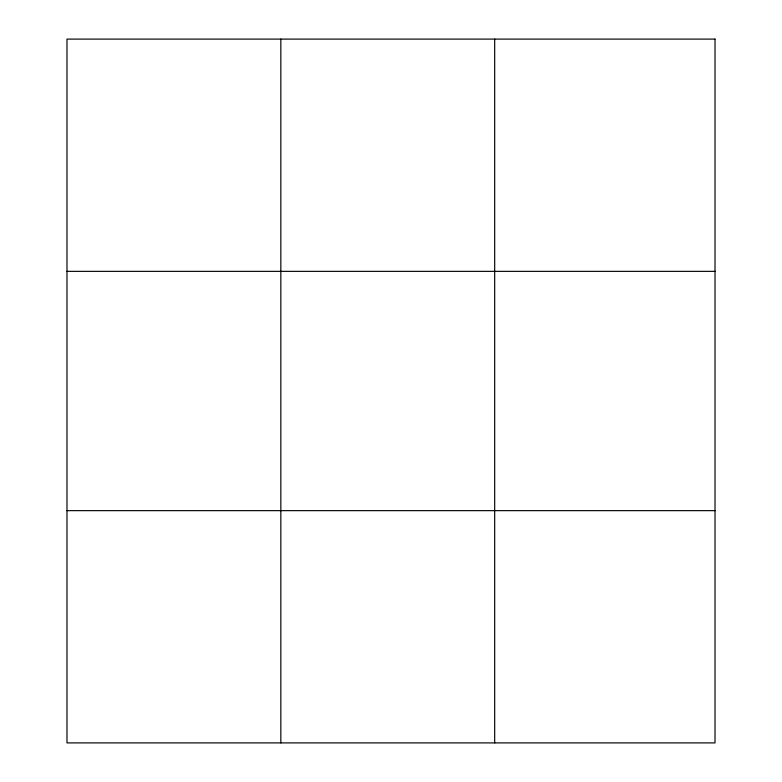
<?xml version="1.0" encoding="UTF-8"?>
<svg xmlns="http://www.w3.org/2000/svg" width="782" height="782" viewBox="0 0 782 782"><rect width="100%" height="100%" fill="white"/><g stroke="black" fill="none" stroke-linecap="round" stroke-linejoin="round"><path stroke-width="1.17" d="M280.836 742.9L280.836 39.1M494.683 742.9L494.683 39.1M66.988 271.354L715.012 271.354M66.988 510.646L715.012 510.646M715.012 39.1L715.012 742.9L66.988 742.9L66.988 39.1L715.012 39.1"/></g></svg>
